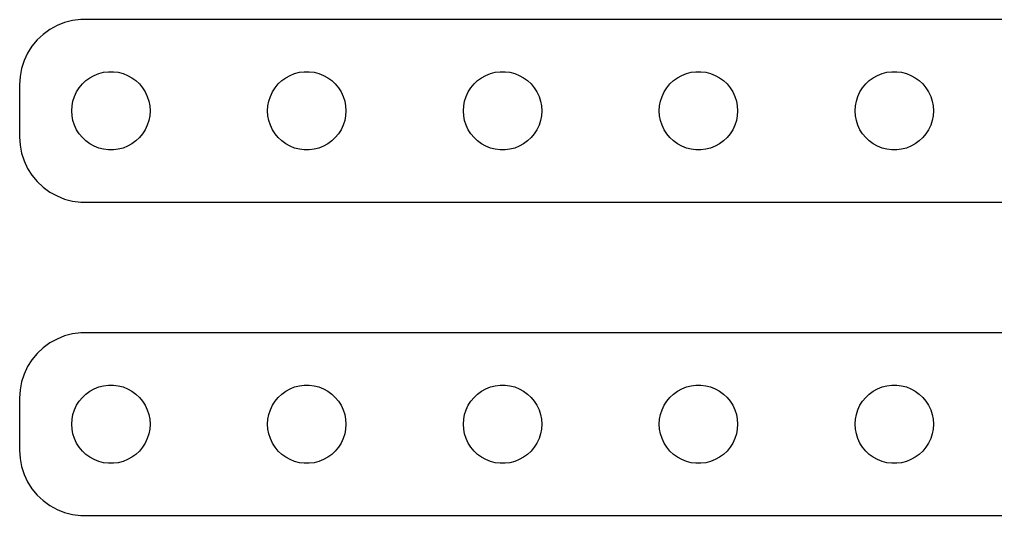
# Model space of a CAD drawing. Header units: metres. Extents: x -150 to 150, y 113 to 223.
# Drawn here: x -149.5 to -74.8, y 113 to 151 of the extents above; entities that cross this region are included whole.
import ezdxf

# ---------------------------------------------------------------- set-up
doc = ezdxf.new("R2010")
doc.units = ezdxf.units.M

msp = doc.modelspace()

# ---------------------------------------------------------------- linework, layer by layer
for p, q in [((-146.629, 150.524), (-147.179, 150.222)), ((-146.045, 150.755), (-146.629, 150.524)), ((-145.437, 150.911), (-146.045, 150.755)), ((-144.814, 150.99), (-145.437, 150.911)), ((144.814, 150.99), (-144.814, 150.99)), ((-147.687, 149.853), (-148.145, 149.423)), ((-147.179, 150.222), (-147.687, 149.853)), ((-148.545, 148.939), (-148.882, 148.409)), ((-148.145, 149.423), (-148.545, 148.939)), ((-148.882, 148.409), (-149.149, 147.841)), ((-149.149, 147.841), (-149.343, 147.243)), ((-149.461, 146.627), (-149.5, 146)), ((-149.343, 147.243), (-149.461, 146.627)), ((-144.412, 146.312), (-144.107, 146.533)), ((-144.107, 146.533), (-143.777, 146.714)), ((-143.777, 146.714), (-143.427, 146.853)), ((-143.427, 146.853), (-143.062, 146.947)), ((-143.062, 146.947), (-142.688, 146.994)), ((-142.688, 146.994), (-142.312, 146.994)), ((-142.312, 146.994), (-141.938, 146.947)), ((-141.938, 146.947), (-141.573, 146.853)), ((-141.573, 146.853), (-141.223, 146.714)), ((-141.223, 146.714), (-140.893, 146.533)), ((-140.893, 146.533), (-140.588, 146.312)), ((-129.412, 146.312), (-129.107, 146.533)), ((-129.107, 146.533), (-128.777, 146.714)), ((-128.777, 146.714), (-128.427, 146.853)), ((-128.427, 146.853), (-128.062, 146.947)), ((-128.062, 146.947), (-127.688, 146.994)), ((-127.688, 146.994), (-127.312, 146.994)), ((-127.312, 146.994), (-126.938, 146.947)), ((-126.938, 146.947), (-126.573, 146.853)), ((-126.573, 146.853), (-126.223, 146.714)), ((-126.223, 146.714), (-125.893, 146.533)), ((-125.893, 146.533), (-125.588, 146.312)), ((-114.412, 146.312), (-114.107, 146.533)), ((-114.107, 146.533), (-113.777, 146.714)), ((-113.777, 146.714), (-113.427, 146.853)), ((-113.427, 146.853), (-113.062, 146.947)), ((-113.062, 146.947), (-112.688, 146.994)), ((-112.688, 146.994), (-112.312, 146.994)), ((-112.312, 146.994), (-111.938, 146.947)), ((-111.938, 146.947), (-111.573, 146.853)), ((-111.573, 146.853), (-111.223, 146.714)), ((-111.223, 146.714), (-110.893, 146.533)), ((-110.893, 146.533), (-110.588, 146.312)), ((-99.4123, 146.312), (-99.1075, 146.533)), ((-99.1075, 146.533), (-98.7773, 146.714)), ((-98.7773, 146.714), (-98.427, 146.853)), ((-98.427, 146.853), (-98.0621, 146.947)), ((-98.0621, 146.947), (-97.6884, 146.994)), ((-97.6884, 146.994), (-97.3116, 146.994)), ((-97.3116, 146.994), (-96.9379, 146.947)), ((-96.9379, 146.947), (-96.573, 146.853)), ((-96.573, 146.853), (-96.2227, 146.714)), ((-96.2227, 146.714), (-95.8925, 146.533)), ((-95.8925, 146.533), (-95.5877, 146.312)), ((-84.4123, 146.312), (-84.1075, 146.533)), ((-84.1075, 146.533), (-83.7773, 146.714)), ((-83.7773, 146.714), (-83.427, 146.853)), ((-83.427, 146.853), (-83.0621, 146.947)), ((-83.0621, 146.947), (-82.6884, 146.994)), ((-82.6884, 146.994), (-82.3116, 146.994)), ((-82.3116, 146.994), (-81.9379, 146.947)), ((-81.9379, 146.947), (-81.573, 146.853)), ((-81.573, 146.853), (-81.2227, 146.714)), ((-81.2227, 146.714), (-80.8925, 146.533)), ((-80.8925, 146.533), (-80.5877, 146.312)), ((-149.5, 146), (-149.5, 142)), ((-145.129, 145.445), (-144.927, 145.763)), ((-144.927, 145.763), (-144.687, 146.054)), ((-144.687, 146.054), (-144.412, 146.312)), ((-140.588, 146.312), (-140.313, 146.054)), ((-140.313, 146.054), (-140.073, 145.763)), ((-140.073, 145.763), (-139.871, 145.445)), ((-130.129, 145.445), (-129.927, 145.763)), ((-129.927, 145.763), (-129.687, 146.054)), ((-129.687, 146.054), (-129.412, 146.312)), ((-125.588, 146.312), (-125.313, 146.054)), ((-125.313, 146.054), (-125.073, 145.763)), ((-125.073, 145.763), (-124.871, 145.445)), ((-115.129, 145.445), (-114.927, 145.763)), ((-114.927, 145.763), (-114.687, 146.054)), ((-114.687, 146.054), (-114.412, 146.312)), ((-110.588, 146.312), (-110.313, 146.054)), ((-110.313, 146.054), (-110.073, 145.763)), ((-110.073, 145.763), (-109.871, 145.445)), ((-100.129, 145.445), (-99.927, 145.763)), ((-99.927, 145.763), (-99.6869, 146.054)), ((-99.6869, 146.054), (-99.4123, 146.312)), ((-95.5877, 146.312), (-95.3131, 146.054)), ((-95.3131, 146.054), (-95.073, 145.763)), ((-95.073, 145.763), (-94.8711, 145.445)), ((-85.1289, 145.445), (-84.927, 145.763)), ((-84.927, 145.763), (-84.6869, 146.054)), ((-84.6869, 146.054), (-84.4123, 146.312)), ((-80.5877, 146.312), (-80.3131, 146.054)), ((-80.3131, 146.054), (-80.073, 145.763)), ((-80.073, 145.763), (-79.8711, 145.445)), ((-145.406, 144.746), (-145.289, 145.104)), ((-145.289, 145.104), (-145.129, 145.445)), ((-139.871, 145.445), (-139.711, 145.104)), ((-139.711, 145.104), (-139.594, 144.746)), ((-130.406, 144.746), (-130.289, 145.104)), ((-130.289, 145.104), (-130.129, 145.445)), ((-124.871, 145.445), (-124.711, 145.104)), ((-124.711, 145.104), (-124.594, 144.746)), ((-115.406, 144.746), (-115.289, 145.104)), ((-115.289, 145.104), (-115.129, 145.445)), ((-109.871, 145.445), (-109.711, 145.104)), ((-109.711, 145.104), (-109.594, 144.746)), ((-100.406, 144.746), (-100.289, 145.104)), ((-100.289, 145.104), (-100.129, 145.445)), ((-94.8711, 145.445), (-94.7107, 145.104)), ((-94.7107, 145.104), (-94.5943, 144.746)), ((-85.4057, 144.746), (-85.2893, 145.104)), ((-85.2893, 145.104), (-85.1289, 145.445)), ((-79.8711, 145.445), (-79.7107, 145.104)), ((-79.7107, 145.104), (-79.5943, 144.746)), ((-145.5, 144), (-145.476, 144.376)), ((-145.476, 144.376), (-145.406, 144.746)), ((-139.594, 144.746), (-139.524, 144.376)), ((-139.524, 144.376), (-139.5, 144)), ((-130.5, 144), (-130.476, 144.376)), ((-130.476, 144.376), (-130.406, 144.746)), ((-124.594, 144.746), (-124.524, 144.376)), ((-124.524, 144.376), (-124.5, 144)), ((-115.5, 144), (-115.476, 144.376)), ((-115.476, 144.376), (-115.406, 144.746)), ((-109.594, 144.746), (-109.524, 144.376)), ((-109.524, 144.376), (-109.5, 144)), ((-100.5, 144), (-100.476, 144.376)), ((-100.476, 144.376), (-100.406, 144.746)), ((-94.5943, 144.746), (-94.5237, 144.376)), ((-94.5237, 144.376), (-94.5, 144)), ((-85.5, 144), (-85.4763, 144.376)), ((-85.4763, 144.376), (-85.4057, 144.746)), ((-79.5943, 144.746), (-79.5237, 144.376)), ((-79.5237, 144.376), (-79.5, 144)), ((-145.476, 143.624), (-145.5, 144)), ((-145.406, 143.254), (-145.476, 143.624)), ((-139.524, 143.624), (-139.594, 143.254)), ((-139.5, 144), (-139.524, 143.624)), ((-130.476, 143.624), (-130.5, 144)), ((-130.406, 143.254), (-130.476, 143.624)), ((-124.524, 143.624), (-124.594, 143.254)), ((-124.5, 144), (-124.524, 143.624)), ((-115.476, 143.624), (-115.5, 144)), ((-115.406, 143.254), (-115.476, 143.624)), ((-109.524, 143.624), (-109.594, 143.254)), ((-109.5, 144), (-109.524, 143.624)), ((-100.476, 143.624), (-100.5, 144)), ((-100.406, 143.254), (-100.476, 143.624)), ((-94.5237, 143.624), (-94.5943, 143.254)), ((-94.5, 144), (-94.5237, 143.624)), ((-85.4763, 143.624), (-85.5, 144)), ((-85.4057, 143.254), (-85.4763, 143.624)), ((-79.5237, 143.624), (-79.5943, 143.254)), ((-79.5, 144), (-79.5237, 143.624)), ((-145.289, 142.896), (-145.406, 143.254)), ((-145.129, 142.555), (-145.289, 142.896)), ((-139.711, 142.896), (-139.871, 142.555)), ((-139.594, 143.254), (-139.711, 142.896)), ((-130.289, 142.896), (-130.406, 143.254)), ((-130.129, 142.555), (-130.289, 142.896)), ((-124.711, 142.896), (-124.871, 142.555)), ((-124.594, 143.254), (-124.711, 142.896)), ((-115.289, 142.896), (-115.406, 143.254)), ((-115.129, 142.555), (-115.289, 142.896)), ((-109.711, 142.896), (-109.871, 142.555)), ((-109.594, 143.254), (-109.711, 142.896)), ((-100.289, 142.896), (-100.406, 143.254)), ((-100.129, 142.555), (-100.289, 142.896)), ((-94.7107, 142.896), (-94.8711, 142.555)), ((-94.5943, 143.254), (-94.7107, 142.896)), ((-85.2893, 142.896), (-85.4057, 143.254)), ((-85.1289, 142.555), (-85.2893, 142.896)), ((-79.7107, 142.896), (-79.8711, 142.555)), ((-79.5943, 143.254), (-79.7107, 142.896)), ((-144.927, 142.237), (-145.129, 142.555)), ((-144.687, 141.946), (-144.927, 142.237)), ((-140.073, 142.237), (-140.313, 141.946)), ((-139.871, 142.555), (-140.073, 142.237)), ((-129.927, 142.237), (-130.129, 142.555)), ((-129.687, 141.946), (-129.927, 142.237)), ((-125.073, 142.237), (-125.313, 141.946)), ((-124.871, 142.555), (-125.073, 142.237)), ((-114.927, 142.237), (-115.129, 142.555)), ((-114.687, 141.946), (-114.927, 142.237)), ((-110.073, 142.237), (-110.313, 141.946)), ((-109.871, 142.555), (-110.073, 142.237)), ((-99.927, 142.237), (-100.129, 142.555)), ((-99.6869, 141.946), (-99.927, 142.237)), ((-95.073, 142.237), (-95.3131, 141.946)), ((-94.8711, 142.555), (-95.073, 142.237)), ((-84.927, 142.237), (-85.1289, 142.555)), ((-84.6869, 141.946), (-84.927, 142.237)), ((-80.073, 142.237), (-80.3131, 141.946)), ((-79.8711, 142.555), (-80.073, 142.237)), ((-149.5, 142), (-149.461, 141.373)), ((-149.461, 141.373), (-149.343, 140.757)), ((-144.412, 141.688), (-144.687, 141.946)), ((-144.107, 141.467), (-144.412, 141.688)), ((-143.777, 141.286), (-144.107, 141.467)), ((-143.427, 141.147), (-143.777, 141.286)), ((-141.223, 141.286), (-141.573, 141.147)), ((-140.893, 141.467), (-141.223, 141.286)), ((-140.588, 141.688), (-140.893, 141.467)), ((-140.313, 141.946), (-140.588, 141.688)), ((-129.412, 141.688), (-129.687, 141.946)), ((-129.107, 141.467), (-129.412, 141.688)), ((-128.777, 141.286), (-129.107, 141.467)), ((-128.427, 141.147), (-128.777, 141.286)), ((-126.223, 141.286), (-126.573, 141.147)), ((-125.893, 141.467), (-126.223, 141.286)), ((-125.588, 141.688), (-125.893, 141.467)), ((-125.313, 141.946), (-125.588, 141.688)), ((-114.412, 141.688), (-114.687, 141.946)), ((-114.107, 141.467), (-114.412, 141.688)), ((-113.777, 141.286), (-114.107, 141.467)), ((-113.427, 141.147), (-113.777, 141.286)), ((-111.223, 141.286), (-111.573, 141.147)), ((-110.893, 141.467), (-111.223, 141.286)), ((-110.588, 141.688), (-110.893, 141.467)), ((-110.313, 141.946), (-110.588, 141.688)), ((-99.4123, 141.688), (-99.6869, 141.946)), ((-99.1075, 141.467), (-99.4123, 141.688)), ((-98.7773, 141.286), (-99.1075, 141.467)), ((-98.427, 141.147), (-98.7773, 141.286)), ((-96.2227, 141.286), (-96.573, 141.147)), ((-95.8925, 141.467), (-96.2227, 141.286)), ((-95.5877, 141.688), (-95.8925, 141.467)), ((-95.3131, 141.946), (-95.5877, 141.688)), ((-84.4123, 141.688), (-84.6869, 141.946)), ((-84.1075, 141.467), (-84.4123, 141.688)), ((-83.7773, 141.286), (-84.1075, 141.467)), ((-83.427, 141.147), (-83.7773, 141.286)), ((-81.2227, 141.286), (-81.573, 141.147)), ((-80.8925, 141.467), (-81.2227, 141.286)), ((-80.5877, 141.688), (-80.8925, 141.467)), ((-80.3131, 141.946), (-80.5877, 141.688)), ((-149.343, 140.757), (-149.149, 140.159)), ((-143.062, 141.053), (-143.427, 141.147)), ((-142.688, 141.006), (-143.062, 141.053)), ((-142.312, 141.006), (-142.688, 141.006)), ((-141.938, 141.053), (-142.312, 141.006)), ((-141.573, 141.147), (-141.938, 141.053)), ((-128.062, 141.053), (-128.427, 141.147)), ((-127.688, 141.006), (-128.062, 141.053)), ((-127.312, 141.006), (-127.688, 141.006)), ((-126.938, 141.053), (-127.312, 141.006)), ((-126.573, 141.147), (-126.938, 141.053)), ((-113.062, 141.053), (-113.427, 141.147)), ((-112.688, 141.006), (-113.062, 141.053)), ((-112.312, 141.006), (-112.688, 141.006)), ((-111.938, 141.053), (-112.312, 141.006)), ((-111.573, 141.147), (-111.938, 141.053)), ((-98.0621, 141.053), (-98.427, 141.147)), ((-97.6884, 141.006), (-98.0621, 141.053)), ((-97.3116, 141.006), (-97.6884, 141.006)), ((-96.9379, 141.053), (-97.3116, 141.006)), ((-96.573, 141.147), (-96.9379, 141.053)), ((-83.0621, 141.053), (-83.427, 141.147)), ((-82.6884, 141.006), (-83.0621, 141.053)), ((-82.3116, 141.006), (-82.6884, 141.006)), ((-81.9379, 141.053), (-82.3116, 141.006)), ((-81.573, 141.147), (-81.9379, 141.053)), ((-149.149, 140.159), (-148.882, 139.591)), ((-148.882, 139.591), (-148.545, 139.061)), ((-148.545, 139.061), (-148.145, 138.577)), ((-148.145, 138.577), (-147.687, 138.147)), ((-147.687, 138.147), (-147.179, 137.778)), ((-147.179, 137.778), (-146.629, 137.476)), ((-146.629, 137.476), (-146.045, 137.245)), ((-146.045, 137.245), (-145.437, 137.089)), ((-145.437, 137.089), (-144.814, 137.01)), ((-144.814, 137.01), (144.814, 137.01)), ((-146.629, 126.524), (-147.179, 126.222)), ((-146.045, 126.755), (-146.629, 126.524)), ((-145.437, 126.911), (-146.045, 126.755)), ((-144.814, 126.99), (-145.437, 126.911)), ((144.814, 126.99), (-144.814, 126.99)), ((-147.687, 125.853), (-148.145, 125.423)), ((-147.179, 126.222), (-147.687, 125.853)), ((-148.545, 124.939), (-148.882, 124.409)), ((-148.145, 125.423), (-148.545, 124.939)), ((-148.882, 124.409), (-149.149, 123.841)), ((-149.149, 123.841), (-149.343, 123.243)), ((-149.461, 122.627), (-149.5, 122)), ((-149.343, 123.243), (-149.461, 122.627)), ((-144.107, 122.533), (-143.777, 122.714)), ((-143.777, 122.714), (-143.427, 122.853)), ((-143.427, 122.853), (-143.062, 122.947)), ((-143.062, 122.947), (-142.688, 122.994)), ((-142.688, 122.994), (-142.312, 122.994)), ((-142.312, 122.994), (-141.938, 122.947)), ((-141.938, 122.947), (-141.573, 122.853)), ((-141.573, 122.853), (-141.223, 122.714)), ((-141.223, 122.714), (-140.893, 122.533)), ((-129.107, 122.533), (-128.777, 122.714)), ((-128.777, 122.714), (-128.427, 122.853)), ((-128.427, 122.853), (-128.062, 122.947)), ((-128.062, 122.947), (-127.688, 122.994)), ((-127.688, 122.994), (-127.312, 122.994)), ((-127.312, 122.994), (-126.938, 122.947)), ((-126.938, 122.947), (-126.573, 122.853)), ((-126.573, 122.853), (-126.223, 122.714)), ((-126.223, 122.714), (-125.893, 122.533)), ((-114.107, 122.533), (-113.777, 122.714)), ((-113.777, 122.714), (-113.427, 122.853)), ((-113.427, 122.853), (-113.062, 122.947)), ((-113.062, 122.947), (-112.688, 122.994)), ((-112.688, 122.994), (-112.312, 122.994)), ((-112.312, 122.994), (-111.938, 122.947)), ((-111.938, 122.947), (-111.573, 122.853)), ((-111.573, 122.853), (-111.223, 122.714)), ((-111.223, 122.714), (-110.893, 122.533)), ((-99.1075, 122.533), (-98.7773, 122.714)), ((-98.7773, 122.714), (-98.427, 122.853)), ((-98.427, 122.853), (-98.0621, 122.947)), ((-98.0621, 122.947), (-97.6884, 122.994)), ((-97.6884, 122.994), (-97.3116, 122.994)), ((-97.3116, 122.994), (-96.9379, 122.947)), ((-96.9379, 122.947), (-96.573, 122.853)), ((-96.573, 122.853), (-96.2227, 122.714)), ((-96.2227, 122.714), (-95.8925, 122.533)), ((-84.1075, 122.533), (-83.7773, 122.714)), ((-83.7773, 122.714), (-83.427, 122.853)), ((-83.427, 122.853), (-83.0621, 122.947)), ((-83.0621, 122.947), (-82.6884, 122.994)), ((-82.6884, 122.994), (-82.3116, 122.994)), ((-82.3116, 122.994), (-81.9379, 122.947)), ((-81.9379, 122.947), (-81.573, 122.853)), ((-81.573, 122.853), (-81.2227, 122.714)), ((-81.2227, 122.714), (-80.8925, 122.533)), ((-149.5, 122), (-149.5, 118)), ((-144.927, 121.763), (-144.687, 122.054)), ((-144.687, 122.054), (-144.412, 122.312)), ((-144.412, 122.312), (-144.107, 122.533)), ((-140.893, 122.533), (-140.588, 122.312)), ((-140.588, 122.312), (-140.313, 122.054)), ((-140.313, 122.054), (-140.073, 121.763)), ((-129.927, 121.763), (-129.687, 122.054)), ((-129.687, 122.054), (-129.412, 122.312)), ((-129.412, 122.312), (-129.107, 122.533)), ((-125.893, 122.533), (-125.588, 122.312)), ((-125.588, 122.312), (-125.313, 122.054)), ((-125.313, 122.054), (-125.073, 121.763)), ((-114.927, 121.763), (-114.687, 122.054)), ((-114.687, 122.054), (-114.412, 122.312)), ((-114.412, 122.312), (-114.107, 122.533)), ((-110.893, 122.533), (-110.588, 122.312)), ((-110.588, 122.312), (-110.313, 122.054)), ((-110.313, 122.054), (-110.073, 121.763)), ((-99.927, 121.763), (-99.6869, 122.054)), ((-99.6869, 122.054), (-99.4123, 122.312)), ((-99.4123, 122.312), (-99.1075, 122.533)), ((-95.8925, 122.533), (-95.5877, 122.312)), ((-95.5877, 122.312), (-95.3131, 122.054)), ((-95.3131, 122.054), (-95.073, 121.763)), ((-84.927, 121.763), (-84.6869, 122.054)), ((-84.6869, 122.054), (-84.4123, 122.312)), ((-84.4123, 122.312), (-84.1075, 122.533)), ((-80.8925, 122.533), (-80.5877, 122.312)), ((-80.5877, 122.312), (-80.3131, 122.054)), ((-80.3131, 122.054), (-80.073, 121.763)), ((-145.406, 120.746), (-145.289, 121.104)), ((-145.289, 121.104), (-145.129, 121.445)), ((-145.129, 121.445), (-144.927, 121.763)), ((-140.073, 121.763), (-139.871, 121.445)), ((-139.871, 121.445), (-139.711, 121.104)), ((-139.711, 121.104), (-139.594, 120.746)), ((-130.406, 120.746), (-130.289, 121.104)), ((-130.289, 121.104), (-130.129, 121.445)), ((-130.129, 121.445), (-129.927, 121.763)), ((-125.073, 121.763), (-124.871, 121.445)), ((-124.871, 121.445), (-124.711, 121.104)), ((-124.711, 121.104), (-124.594, 120.746)), ((-115.406, 120.746), (-115.289, 121.104)), ((-115.289, 121.104), (-115.129, 121.445)), ((-115.129, 121.445), (-114.927, 121.763)), ((-110.073, 121.763), (-109.871, 121.445)), ((-109.871, 121.445), (-109.711, 121.104)), ((-109.711, 121.104), (-109.594, 120.746)), ((-100.406, 120.746), (-100.289, 121.104)), ((-100.289, 121.104), (-100.129, 121.445)), ((-100.129, 121.445), (-99.927, 121.763)), ((-95.073, 121.763), (-94.8711, 121.445)), ((-94.8711, 121.445), (-94.7107, 121.104)), ((-94.7107, 121.104), (-94.5943, 120.746)), ((-85.4057, 120.746), (-85.2893, 121.104)), ((-85.2893, 121.104), (-85.1289, 121.445)), ((-85.1289, 121.445), (-84.927, 121.763)), ((-80.073, 121.763), (-79.8711, 121.445)), ((-79.8711, 121.445), (-79.7107, 121.104)), ((-79.7107, 121.104), (-79.5943, 120.746)), ((-145.5, 120), (-145.476, 120.376)), ((-145.476, 120.376), (-145.406, 120.746)), ((-139.594, 120.746), (-139.524, 120.376)), ((-139.524, 120.376), (-139.5, 120)), ((-130.5, 120), (-130.476, 120.376)), ((-130.476, 120.376), (-130.406, 120.746)), ((-124.594, 120.746), (-124.524, 120.376)), ((-124.524, 120.376), (-124.5, 120)), ((-115.5, 120), (-115.476, 120.376)), ((-115.476, 120.376), (-115.406, 120.746)), ((-109.594, 120.746), (-109.524, 120.376)), ((-109.524, 120.376), (-109.5, 120)), ((-100.5, 120), (-100.476, 120.376)), ((-100.476, 120.376), (-100.406, 120.746)), ((-94.5943, 120.746), (-94.5237, 120.376)), ((-94.5237, 120.376), (-94.5, 120)), ((-85.5, 120), (-85.4763, 120.376)), ((-85.4763, 120.376), (-85.4057, 120.746)), ((-79.5943, 120.746), (-79.5237, 120.376)), ((-79.5237, 120.376), (-79.5, 120)), ((-145.476, 119.624), (-145.5, 120)), ((-145.406, 119.254), (-145.476, 119.624)), ((-139.524, 119.624), (-139.594, 119.254)), ((-139.5, 120), (-139.524, 119.624)), ((-130.476, 119.624), (-130.5, 120)), ((-130.406, 119.254), (-130.476, 119.624)), ((-124.524, 119.624), (-124.594, 119.254)), ((-124.5, 120), (-124.524, 119.624)), ((-115.476, 119.624), (-115.5, 120)), ((-115.406, 119.254), (-115.476, 119.624)), ((-109.524, 119.624), (-109.594, 119.254)), ((-109.5, 120), (-109.524, 119.624)), ((-100.476, 119.624), (-100.5, 120)), ((-100.406, 119.254), (-100.476, 119.624)), ((-94.5237, 119.624), (-94.5943, 119.254)), ((-94.5, 120), (-94.5237, 119.624)), ((-85.4763, 119.624), (-85.5, 120)), ((-85.4057, 119.254), (-85.4763, 119.624)), ((-79.5237, 119.624), (-79.5943, 119.254)), ((-79.5, 120), (-79.5237, 119.624)), ((-145.289, 118.896), (-145.406, 119.254)), ((-145.129, 118.555), (-145.289, 118.896)), ((-139.711, 118.896), (-139.871, 118.555)), ((-139.594, 119.254), (-139.711, 118.896)), ((-130.289, 118.896), (-130.406, 119.254)), ((-130.129, 118.555), (-130.289, 118.896)), ((-124.711, 118.896), (-124.871, 118.555)), ((-124.594, 119.254), (-124.711, 118.896)), ((-115.289, 118.896), (-115.406, 119.254)), ((-115.129, 118.555), (-115.289, 118.896)), ((-109.711, 118.896), (-109.871, 118.555)), ((-109.594, 119.254), (-109.711, 118.896)), ((-100.289, 118.896), (-100.406, 119.254)), ((-100.129, 118.555), (-100.289, 118.896)), ((-94.7107, 118.896), (-94.8711, 118.555)), ((-94.5943, 119.254), (-94.7107, 118.896)), ((-85.2893, 118.896), (-85.4057, 119.254)), ((-85.1289, 118.555), (-85.2893, 118.896)), ((-79.7107, 118.896), (-79.8711, 118.555)), ((-79.5943, 119.254), (-79.7107, 118.896)), ((-144.927, 118.237), (-145.129, 118.555)), ((-144.687, 117.946), (-144.927, 118.237)), ((-140.073, 118.237), (-140.313, 117.946)), ((-139.871, 118.555), (-140.073, 118.237)), ((-129.927, 118.237), (-130.129, 118.555)), ((-129.687, 117.946), (-129.927, 118.237)), ((-125.073, 118.237), (-125.313, 117.946)), ((-124.871, 118.555), (-125.073, 118.237)), ((-114.927, 118.237), (-115.129, 118.555)), ((-114.687, 117.946), (-114.927, 118.237)), ((-110.073, 118.237), (-110.313, 117.946)), ((-109.871, 118.555), (-110.073, 118.237)), ((-99.927, 118.237), (-100.129, 118.555)), ((-99.6869, 117.946), (-99.927, 118.237)), ((-95.073, 118.237), (-95.3131, 117.946)), ((-94.8711, 118.555), (-95.073, 118.237)), ((-84.927, 118.237), (-85.1289, 118.555)), ((-84.6869, 117.946), (-84.927, 118.237)), ((-80.073, 118.237), (-80.3131, 117.946)), ((-79.8711, 118.555), (-80.073, 118.237)), ((-149.5, 118), (-149.461, 117.373)), ((-149.461, 117.373), (-149.343, 116.757)), ((-144.412, 117.688), (-144.687, 117.946)), ((-144.107, 117.467), (-144.412, 117.688)), ((-143.777, 117.286), (-144.107, 117.467)), ((-140.893, 117.467), (-141.223, 117.286)), ((-140.588, 117.688), (-140.893, 117.467)), ((-140.313, 117.946), (-140.588, 117.688)), ((-129.412, 117.688), (-129.687, 117.946)), ((-129.107, 117.467), (-129.412, 117.688)), ((-128.777, 117.286), (-129.107, 117.467)), ((-125.893, 117.467), (-126.223, 117.286)), ((-125.588, 117.688), (-125.893, 117.467)), ((-125.313, 117.946), (-125.588, 117.688)), ((-114.412, 117.688), (-114.687, 117.946)), ((-114.107, 117.467), (-114.412, 117.688)), ((-113.777, 117.286), (-114.107, 117.467)), ((-110.893, 117.467), (-111.223, 117.286)), ((-110.588, 117.688), (-110.893, 117.467)), ((-110.313, 117.946), (-110.588, 117.688)), ((-99.4123, 117.688), (-99.6869, 117.946)), ((-99.1075, 117.467), (-99.4123, 117.688)), ((-98.7773, 117.286), (-99.1075, 117.467)), ((-95.8925, 117.467), (-96.2227, 117.286)), ((-95.5877, 117.688), (-95.8925, 117.467)), ((-95.3131, 117.946), (-95.5877, 117.688)), ((-84.4123, 117.688), (-84.6869, 117.946)), ((-84.1075, 117.467), (-84.4123, 117.688)), ((-83.7773, 117.286), (-84.1075, 117.467)), ((-80.8925, 117.467), (-81.2227, 117.286)), ((-80.5877, 117.688), (-80.8925, 117.467)), ((-80.3131, 117.946), (-80.5877, 117.688)), ((-149.343, 116.757), (-149.149, 116.159)), ((-143.427, 117.147), (-143.777, 117.286)), ((-143.062, 117.053), (-143.427, 117.147)), ((-142.688, 117.006), (-143.062, 117.053)), ((-142.312, 117.006), (-142.688, 117.006)), ((-141.938, 117.053), (-142.312, 117.006)), ((-141.573, 117.147), (-141.938, 117.053)), ((-141.223, 117.286), (-141.573, 117.147)), ((-128.427, 117.147), (-128.777, 117.286)), ((-128.062, 117.053), (-128.427, 117.147)), ((-127.688, 117.006), (-128.062, 117.053)), ((-127.312, 117.006), (-127.688, 117.006)), ((-126.938, 117.053), (-127.312, 117.006)), ((-126.573, 117.147), (-126.938, 117.053)), ((-126.223, 117.286), (-126.573, 117.147)), ((-113.427, 117.147), (-113.777, 117.286)), ((-113.062, 117.053), (-113.427, 117.147)), ((-112.688, 117.006), (-113.062, 117.053)), ((-112.312, 117.006), (-112.688, 117.006)), ((-111.938, 117.053), (-112.312, 117.006)), ((-111.573, 117.147), (-111.938, 117.053)), ((-111.223, 117.286), (-111.573, 117.147)), ((-98.427, 117.147), (-98.7773, 117.286)), ((-98.0621, 117.053), (-98.427, 117.147)), ((-97.6884, 117.006), (-98.0621, 117.053)), ((-97.3116, 117.006), (-97.6884, 117.006)), ((-96.9379, 117.053), (-97.3116, 117.006)), ((-96.573, 117.147), (-96.9379, 117.053)), ((-96.2227, 117.286), (-96.573, 117.147)), ((-83.427, 117.147), (-83.7773, 117.286)), ((-83.0621, 117.053), (-83.427, 117.147)), ((-82.6884, 117.006), (-83.0621, 117.053)), ((-82.3116, 117.006), (-82.6884, 117.006)), ((-81.9379, 117.053), (-82.3116, 117.006)), ((-81.573, 117.147), (-81.9379, 117.053)), ((-81.2227, 117.286), (-81.573, 117.147)), ((-149.149, 116.159), (-148.882, 115.591)), ((-148.882, 115.591), (-148.545, 115.061)), ((-148.545, 115.061), (-148.145, 114.577)), ((-148.145, 114.577), (-147.687, 114.147)), ((-147.687, 114.147), (-147.179, 113.778)), ((-147.179, 113.778), (-146.629, 113.476)), ((-146.629, 113.476), (-146.045, 113.245)), ((-146.045, 113.245), (-145.437, 113.089)), ((-145.437, 113.089), (-144.814, 113.01)), ((-144.814, 113.01), (144.814, 113.01))]:
    msp.add_line(p, q)

doc.saveas('drawing.dxf')
